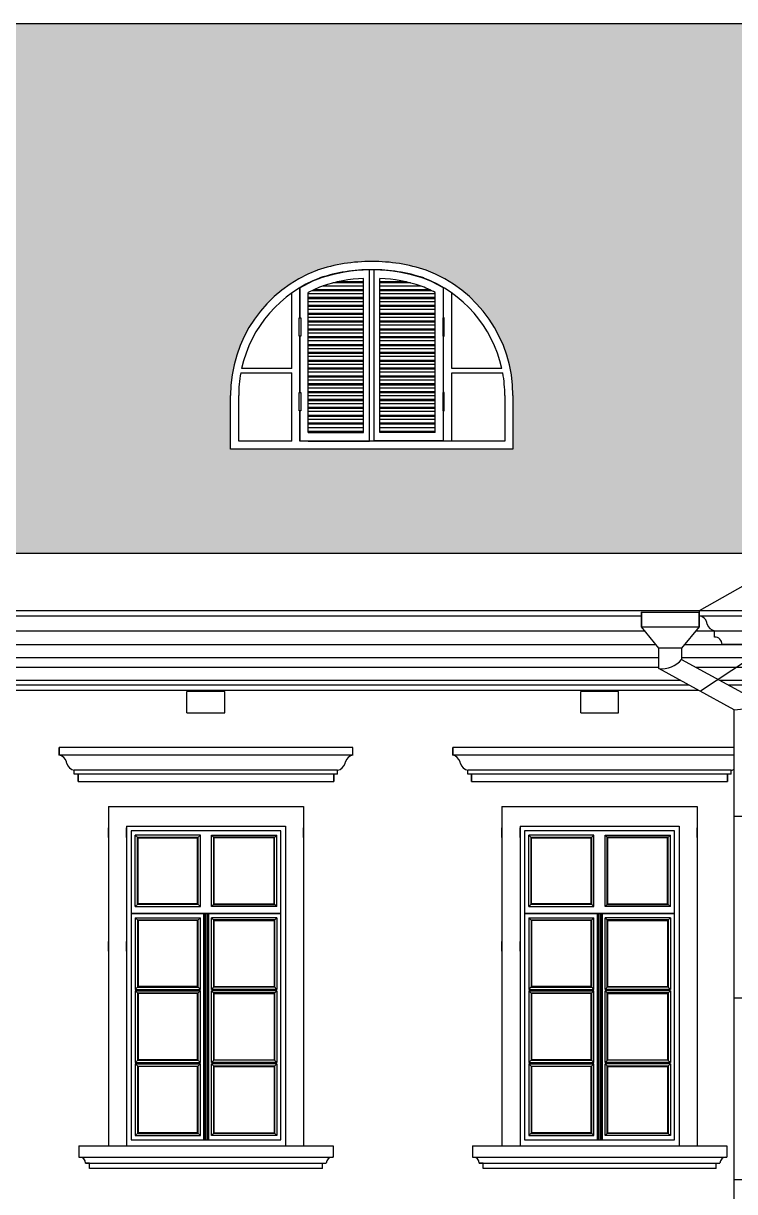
# Model space of a CAD drawing. Header units: millimetres. Extents: x 60 to 102290, y 34 to 65730.
# Drawn here: x 17298 to 21996, y 56469 to 64185 of the extents above; entities that cross this region are included whole.
import ezdxf

# ---------------------------------------------------------------- set-up
doc = ezdxf.new("R2010")
doc.units = ezdxf.units.MM
doc.layers.add('hatch', color=251, linetype='Continuous')

# ---------------------------------------------------------------- blocks, each defined once
blk = doc.blocks.new('129')
at = {"lineweight": 25, "ltscale": 100}
blk.add_line((210661.8, 160223.1), (210511.8, 160223.1), dxfattribs=at)
at = {"lineweight": 30, "ltscale": 100}
for p, q in [((211009.7, 159114), (211359.7, 159114)), ((211009.7, 157914), (211359.7, 157914)), ((211009.7, 156714), (211359.7, 156714)), ((211009.7, 155514), (211229.7, 155514)), ((211009.7, 154314), (211359.7, 154314)), ((211009.7, 153114), (211359.7, 153114))]:
    blk.add_line(p, q, dxfattribs=at)
at = {"lineweight": 25, "ltscale": 100}
for points in [[(210396.8, 160463.1), (210396.8, 160363.1), (210776.8, 160363.1), (210776.8, 160461.5)], [(210511.8, 160223.1), (210396.8, 160363.1), (210396.8, 160461.5), (210776.8, 160461.5), (210776.8, 160363.1), (210661.8, 160223.1), (210511.8, 160223.1)]]:
    blk.add_lwpolyline(points, dxfattribs=at)
at = {"lineweight": 30, "ltscale": 100}
for points in [[(210921.2, 152003.9), (211009.7, 152053.1), (211009.7, 152415), (211009.7, 155829.6), (211009.7, 155829.6), (211009.7, 155829.6), (211009.7, 155829.6), (211009.7, 159816.5), (210511.8, 160087.9), (210511.8, 160223.1), (210396.8, 160363.1), (210396.8, 160461.5), (210776.8, 160461.5), (210776.8, 160363.1), (210661.8, 160223.1), (210661.8, 160149.1), (211159.7, 159877.7), (211159.7, 155786.5), (211159.7, 155786.5), (211159.7, 155786.5), (211159.7, 155786.5), (211159.7, 152390.4), (211159.7, 151923.7), (210913.3, 151786.5)], [(211199.7, 160211.2), (210785.5, 159938.7)]]:
    blk.add_lwpolyline(points, dxfattribs=at)
at = {"lineweight": 25, "ltscale": 100}
for centre, radius, start, end in [((210528.9, 160260.5), 173.4, 264.337, 320.04633), ((211014.3, 160019.5), 203.1, 268.68608, 315.69726), ((211267.6, 152200.4), 297, 209.72721, 248.6919)]:
    blk.add_arc(centre, radius, start, end, dxfattribs=at)
at = {"lineweight": 30, "ltscale": 100}
for centre, radius, start, end in [((211516.3, 151881.8), 624.2, 173.81398, 185.26819), ((210574.2, 151905.8), 369.7, 346.33122, 9.56729)]:
    blk.add_arc(centre, radius, start, end, dxfattribs=at)
blk.add_ellipse((210917, 151929), major_axis=(4.3, 74.9), ratio=0.306968, start_param=-1.017227, end_param=1.316959, dxfattribs=at)
at = {"lineweight": 30, "ltscale": 100, "extrusion": (0, 0, -1)}
blk.add_ellipse((210916.8, 151861.4), major_axis=(4.3, 74.9), ratio=0.306968, start_param=2.163889, end_param=4.180241, dxfattribs=at)

msp = doc.modelspace()

# ---------------------------------------------------------------- hatches: boundary and pattern name
at = {"layer": 'hatch', "lineweight": 25, "ltscale": 100}
h = msp.add_hatch(dxfattribs=at)
h.set_pattern_fill('AR-RSHKE', color=256, scale=0.500004)
h.set_pattern_definition([(0, (27190.6, -79272.06), (323.8527, 152.40127), [76.20064, -63.50053, 88.90074, -38.10032, 114.30095, -50.80042]), (0, (27266.8, -79265.71), (323.8527, 152.40127), [63.50053, -241.302, 50.80042, -76.20064]), (0, (27419.2, -79281.58), (323.8527, 152.40127), [38.1003, -393.7033]), (90, (27190.6, -79272.06), (-107.9509, 152.40127), [146.0512, -463.55386]), (90, (27266.8, -79272.06), (-107.9509, 152.40127), [142.8762, -466.7289]), (90, (27330.3, -79272.06), (-107.9509, 152.40127), [133.3511, -476.25397]), (90, (27419.21, -79281.58), (-107.9509, 152.40127), [146.0512, -463.55386]), (90, (27457.31, -79281.58), (-107.9509, 152.40127), [146.0512, -463.55386]), (90, (27571.61, -79272.06), (-107.9509, 152.40127), [139.70116, -469.9039])])
h.paths.add_polyline_path([(39663.5, 64185.1), (15383.2, 64185.1), (15383.2, 63948.8), (15513.2, 63948.8), (15513.2, 63498.8), (15383.2, 63498.8), (15383.2, 63277.1), (14093.2, 63277.1), (14093.2, 63498.8), (13963.2, 63498.8), (13963.2, 63948.8), (14093.2, 63948.8), (14093.2, 64185.1), (12217.2, 64185.1), (6696.4, 60685.7), (22430.8, 60685.7), (26563.9, 63031.1), (30696.8, 60685.7), (45253.7, 60685.7)])
h.paths.add_polyline_path([(19239.6, 62554.8, -0.081706), (19599, 62612.3, -0.081706), (19958.5, 62554.8, -0.31261), (20532, 61727.1), (20532, 61372.1), (18666, 61372.1), (18666, 61727.1, -0.31261)], flags=16)
h.paths.add_polyline_path([(19257.6, 62503.9, -0.085065), (19614, 62558.1), (19614, 62558.2, -0.07799), (19940.4, 62503.9, -0.253564), (20458.5, 61906.1), (20128, 61906.1), (20128, 62404.3, 0.019424), (20074, 62439.5), (20074, 62239.5), (20078, 62239.5), (20078, 62119.5), (20074, 61746.1), (20078, 61746.1), (20078, 61626.1), (20074, 61426.1), (20128, 61426.1), (20128, 61876.1), (20464.5, 61876.1, -0.045164), (20478, 61727.1), (20478, 61426.1), (19584, 61426.1), (19584, 61426.1), (19180, 61426.1), (19124, 61426.1), (19124, 61626.1), (19120, 61626.1), (19120, 61746.1), (19124, 61746.1), (19124, 62119.5), (19120, 62119.5), (19120, 62239.5), (19124, 62239.5), (19124, 62439.5, 0.019424), (19070, 62404.3), (19070, 61906.1), (18739.6, 61906.1, -0.253564)], flags=0)
h.paths.add_polyline_path([(19180, 62407, -0.03362), (19274.5, 62450.4), (19274.2, 62450.4, -0.068434), (19545, 62501.1), (19545, 61482.1), (19180, 61482.1)], flags=0)
h.paths.add_polyline_path([(19342.1, 62470.4), (19545, 62470.4), (19370.3, 62477.3), (19545, 62477.3)], flags=0)
h.paths.add_polyline_path([(20072, 62119.5), (20072, 61746.1), (20068, 61746.1), (20068, 61626.1), (20072, 61428.1), (20072, 61626.1), (20068, 61626.1), (20068, 61746.1)], flags=0)
h.paths.add_polyline_path([(19126, 62119.5), (19126, 61746.1), (19124, 61746.1), (19124, 62119.5)], flags=0)
h.paths.add_polyline_path([(19653, 62501.1, -0.068434), (19923.8, 62450.4), (19923.6, 62450.4, -0.039168), (20033, 62398.6), (20018, 62398.6), (20018, 61482.1), (19653, 61482.1)], flags=0)
h.paths.add_polyline_path([(18733.5, 61876.1), (19070, 61876.1), (19070, 61426.1), (18720, 61426.1), (18720, 61727.1, -0.04517)], flags=0)
h.paths.add_polyline_path([(19653, 61959), (20018, 61959), (19653, 61952.1), (20018, 61952.1)], flags=0)
h.paths.add_polyline_path([(19545, 61641.2), (19180, 61648), (19545, 61648), (19180, 61641.2)], flags=0)
h.paths.add_polyline_path([(19180, 61544.3), (19545, 61544.3), (19180, 61537.5), (19545, 61537.5)], flags=0)
h.paths.add_polyline_path([(20018, 61641.2), (19653, 61648), (20018, 61648), (19653, 61641.2)], flags=0)
h.paths.add_polyline_path([(15732, 61727.1), (15732, 61372.1), (13866, 61372.1), (13866, 61727.1, -0.31261), (14439.5, 62554.8, -0.081706), (14799, 62612.3, -0.081706), (15158.4, 62554.8, -0.31261)], flags=16)
h.paths.add_polyline_path([(15658.5, 61906.1), (15328, 61906.1), (15328, 62404.3, 0.019424), (15274, 62439.5), (15274, 62239.5), (15278, 62239.5), (15278, 62119.5), (15274, 61746.1), (15278, 61746.1), (15278, 61626.1), (15274, 61426.1), (15328, 61426.1), (15328, 61876.1), (15664.5, 61876.1, -0.045164), (15678, 61727.1), (15678, 61426.1), (14784, 61426.1), (14784, 61426.1), (14380, 61426.1), (14324, 61426.1), (14324, 61626.1), (14320, 61626.1), (14320, 61746.1), (14324, 61746.1), (14324, 62119.5), (14320, 62119.5), (14320, 62239.5), (14324, 62239.5), (14324, 62439.5, 0.019424), (14270, 62404.3), (14270, 61906.1), (13939.5, 61906.1, -0.253564), (14457.6, 62503.9, -0.085065), (14814, 62558.1), (14814, 62558.2, -0.07799), (15140.4, 62503.9, -0.253564)], flags=0)
h.paths.add_polyline_path([(15272, 62119.5), (15272, 61746.1), (15268, 61746.1), (15268, 61626.1), (15272, 61428.1), (15272, 61626.1), (15268, 61626.1), (15268, 61746.1)], flags=0)
h.paths.add_polyline_path([(15218, 61482.1), (14853, 61482.1), (14853, 62501.1, -0.068434), (15123.8, 62450.4), (15123.5, 62450.4, -0.039168), (15233, 62398.6), (15218, 62398.6)], flags=0)
h.paths.add_polyline_path([(14745, 62501.1), (14745, 61482.1), (14380, 61482.1), (14380, 62407, -0.03362), (14474.4, 62450.4), (14474.2, 62450.4, -0.068434)], flags=0)
h.paths.add_polyline_path([(14542, 62470.4), (14745, 62470.4), (14570.3, 62477.3), (14745, 62477.3)], flags=0)
h.paths.add_polyline_path([(14402.2, 62418.6), (14745, 62418.6), (14416.1, 62425.4), (14745, 62425.4)], flags=0)
h.paths.add_polyline_path([(14745, 61641.2), (14380, 61648), (14745, 61648), (14380, 61641.2)], flags=0)
h.paths.add_polyline_path([(14270, 61876.1), (14270, 61426.1), (13920, 61426.1), (13920, 61727.1, -0.04517), (13933.5, 61876.1)], flags=0)
h.paths.add_polyline_path([(33519.7, 62554.8, -0.081706), (33879.1, 62612.3, -0.081706), (34238.6, 62554.8, -0.31261), (34812.2, 61727.1), (34812.2, 61372.1), (32946.1, 61372.1), (32946.1, 61727.1, -0.31261)], flags=16)
h.paths.add_polyline_path([(33013.6, 61876.1), (33350.1, 61876.1), (33350.1, 61426.1), (33000.1, 61426.1), (33000.1, 61727.1, -0.04517)], flags=0)
h.paths.add_polyline_path([(33019.7, 61906.1, -0.253564), (33537.7, 62503.9, -0.085065), (33894.1, 62558.1), (33894.1, 62558.2, -0.07799), (34220.6, 62503.9, -0.253564), (34738.6, 61906.1), (34408.2, 61906.1), (34408.2, 62404.3, 0.019424), (34354.1, 62439.5), (34354.1, 62239.5), (34358.1, 62239.5), (34358.1, 62119.5), (34354.1, 61746.1), (34358.1, 61746.1), (34358.1, 61626.1), (34354.1, 61426.1), (34408.2, 61426.1), (34408.2, 61876.1), (34744.7, 61876.1, -0.045164), (34758.2, 61727.1), (34758.2, 61426.1), (33864.1, 61426.1), (33864.1, 61426.1), (33460.1, 61426.1), (33404.1, 61426.1), (33404.1, 61626.1), (33400.1, 61626.1), (33400.1, 61746.1), (33404.1, 61746.1), (33404.1, 62119.5), (33400.1, 62119.5), (33400.1, 62239.5), (33404.1, 62239.5), (33404.1, 62439.5, 0.019424), (33350.1, 62404.3), (33350.1, 61906.1)], flags=0)
h.paths.add_polyline_path([(33406.1, 62119.5), (33406.1, 61746.1), (33404.1, 61746.1), (33404.1, 62119.5)], flags=0)
h.paths.add_polyline_path([(33460.1, 62407, -0.03362), (33554.6, 62450.4), (33554.3, 62450.4, -0.068434), (33825.1, 62501.1), (33825.1, 61482.1), (33460.1, 61482.1)], flags=0)
h.paths.add_polyline_path([(33622.2, 62470.4), (33825.1, 62470.4), (33650.4, 62477.3), (33825.1, 62477.3)], flags=0)
h.paths.add_polyline_path([(34348.1, 62239.5), (34348.1, 62119.5), (34352.1, 62119.5), (34352.1, 61746.1), (34348.1, 61626.1), (34348.1, 61746.1), (34352.1, 61746.1), (34352.1, 62119.5)], flags=0)
h.paths.add_polyline_path([(33933.1, 62501.1, -0.068434), (34204, 62450.4), (34203.7, 62450.4, -0.039168), (34313.1, 62398.6), (34298.1, 62398.6), (34298.1, 61482.1), (33933.1, 61482.1)], flags=0)
h.paths.add_polyline_path([(38319.7, 62554.8, -0.081706), (38679.2, 62612.3, -0.081706), (39038.6, 62554.8, -0.31261), (39612.2, 61727.1), (39612.2, 61372.1), (37746.2, 61372.1), (37746.2, 61727.1, -0.31261)], flags=16)
h.paths.add_polyline_path([(37813.7, 61876.1), (38150.2, 61876.1), (38150.2, 61426.1), (37800.2, 61426.1), (37800.2, 61727.1, -0.04517)], flags=0)
h.paths.add_polyline_path([(37819.7, 61906.1, -0.253564), (38337.8, 62503.9, -0.085065), (38694.2, 62558.1), (38694.2, 62558.2, -0.07799), (39020.6, 62503.9, -0.253564), (39538.7, 61906.1), (39208.2, 61906.1), (39208.2, 62404.3, 0.019424), (39154.2, 62439.5), (39154.2, 62239.5), (39158.2, 62239.5), (39158.2, 62119.5), (39154.2, 61746.1), (39158.2, 61746.1), (39158.2, 61626.1), (39154.2, 61426.1), (39208.2, 61426.1), (39208.2, 61876.1), (39544.7, 61876.1, -0.045164), (39558.2, 61727.1), (39558.2, 61426.1), (38664.2, 61426.1), (38664.2, 61426.1), (38260.2, 61426.1), (38204.2, 61426.1), (38204.2, 61626.1), (38200.2, 61626.1), (38200.2, 61746.1), (38204.2, 62119.5), (38200.2, 62119.5), (38200.2, 62239.5), (38204.2, 62439.5, 0.019424), (38150.2, 62404.3), (38150.2, 61906.1)], flags=0)
h.paths.add_polyline_path([(38210.2, 62239.5), (38210.2, 62119.5), (38206.2, 61746.1), (38210.2, 61746.1), (38210.2, 61626.1), (38206.2, 61428.1), (38206.2, 61626.1), (38210.2, 61746.1), (38204.2, 61746.1), (38204.2, 62119.5)], flags=0)
h.paths.add_polyline_path([(38260.2, 62407, -0.03362), (38354.6, 62450.4), (38354.4, 62450.4, -0.068434), (38625.2, 62501.1), (38625.2, 61482.1), (38260.2, 61482.1)], flags=0)
h.paths.add_polyline_path([(38260.2, 61544.3), (38625.2, 61544.3), (38260.2, 61537.5), (38625.2, 61537.5)], flags=0)
h.paths.add_polyline_path([(38422.2, 62470.4), (38625.2, 62470.4), (38450.5, 62477.3), (38625.2, 62477.3)], flags=0)
h.paths.add_polyline_path([(39152.2, 62438.3), (39152.2, 62239.5), (39148.2, 62239.5), (39148.2, 62119.5), (39152.2, 62119.5), (39152.2, 61746.1), (39148.2, 61746.1), (39148.2, 61626.1), (39152.2, 61428.1), (39152.2, 61626.1), (39148.2, 61626.1), (39148.2, 61746.1), (39152.2, 62119.5), (39148.2, 62119.5), (39148.2, 62239.5)], flags=0)
h.paths.add_polyline_path([(38733.2, 62501.1), (38733.2, 62477.3), (38907.9, 62477.3, 0.043677)], flags=0)

# ---------------------------------------------------------------- linework, layer by layer
at = {"ltscale": 100}
for p, q in [((15383.2, 64185.1), (39663.5, 64185.1)), ((21763.5, 60307.1), (26563.9, 63031.1)), ((18666, 61372.1), (18666, 61727.1)), ((20532, 61727.1), (20532, 61372.1)), ((20532, 61372.1), (18666, 61372.1)), ((6667.7, 60685.7), (45253.7, 60685.7)), ((6099, 60307.1), (45858.6, 60307.1)), ((16992.4, 60272.9), (21380.8, 60272.9)), ((21760.8, 60272.9), (21763.5, 60272.9)), ((21760.8, 60272.9), (31366.7, 60272.9)), ((21763.5, 60272.9), (21763.5, 60307.1)), ((21814.8, 60216.9), (21812.2, 60229)), ((16971.2, 60172.9), (21401.9, 60172.9)), ((21739.6, 60172.9), (21863.5, 60172.9)), ((21739.6, 60172.9), (31387.8, 60172.9)), ((21863.5, 60132.1), (21863.5, 60172.9)), ((16896.6, 60082.1), (21476.6, 60082.1)), ((21665, 60082.1), (21913.5, 60082.1)), ((21665, 60082.1), (31462.4, 60082.1)), ((22183.7, 60082.1), (21913.5, 60082.1)), ((16877.4, 59997.1), (21495.8, 59997.1)), ((21645.8, 59997.1), (22183.7, 59997.1)), ((21685, 59997.1), (31481.7, 59997.1)), ((16877.4, 59932.1), (21495.8, 59932.1)), ((21742.3, 59932.1), (22236.2, 59932.1)), ((21769.5, 59932.1), (31385.2, 59932.1)), ((16877.4, 59847.1), (21636, 59847.1)), ((16877.4, 59817.1), (21691, 59817.1)), ((21898.2, 59847.1), (22258.7, 59847.1)), ((21898.2, 59847.1), (31229.3, 59847.1)), ((21953.2, 59817.1), (22283.7, 59817.1)), ((21953.2, 59817.1), (31174.2, 59817.1)), ((16877.4, 59782.1), (21755.2, 59782.1)), ((18628.2, 59772.1), (18378.2, 59772.1)), ((18378.2, 59632.1), (18378.2, 59772.1)), ((18628.2, 59772.1), (18444.9, 59772.1)), ((18628.2, 59632.1), (18628.2, 59772.1)), ((21229.1, 59772.1), (20979.1, 59772.1)), ((20979.1, 59632.1), (20979.1, 59772.1)), ((21164.9, 59772.1), (21044.9, 59772.1)), ((21229.1, 59632.1), (21229.1, 59772.1)), ((18378.2, 59632.1), (18628.2, 59632.1)), ((20979.1, 59632.1), (21229.1, 59632.1)), ((17533.8, 59402.1), (17533.8, 59352.1)), ((19473.9, 59402.1), (17533.8, 59402.1)), ((17533.8, 59352.1), (17533.8, 59402.1)), ((19473.9, 59352.1), (17533.8, 59352.1)), ((19473.9, 59352.1), (19473.9, 59402.1)), ((20133.9, 59402.1), (20133.9, 59352.1)), ((21993.7, 59402.1), (20133.9, 59402.1)), ((20133.9, 59352.1), (20133.9, 59402.1)), ((21993.7, 59352.1), (20133.9, 59352.1)), ((17585.1, 59296), (17582.5, 59308.2)), ((19422.5, 59296), (19425.2, 59308.2)), ((20185.2, 59296), (20182.5, 59308.2)), ((17633.8, 59227.1), (17633.8, 59252.1)), ((17658.8, 59227.1), (17658.8, 59177.1)), ((17658.8, 59177.1), (17658.8, 59227.1)), ((17658.8, 59227.1), (17658.8, 59177.1)), ((19348.8, 59177.1), (19348.8, 59227.1)), ((19348.8, 59227.1), (19348.8, 59177.1)), ((19373.8, 59227.1), (19373.8, 59252.1)), ((20233.9, 59227.1), (20233.9, 59252.1)), ((20258.9, 59227.1), (20258.9, 59177.1)), ((20258.9, 59177.1), (20258.9, 59227.1)), ((20258.9, 59227.1), (20258.9, 59177.1)), ((21948.9, 59177.1), (21948.9, 59227.1)), ((21948.9, 59227.1), (21948.9, 59177.1)), ((21973.9, 59227.1), (21973.9, 59252.1)), ((17658.8, 59177.1), (19348.8, 59177.1)), ((20258.9, 59177.1), (21948.9, 59177.1)), ((17859, 59012.1), (17859, 56772.1)), ((17859, 59012.1), (19148.7, 59012.1)), ((19148.7, 59012.1), (19148.7, 56772.1)), ((20459, 59012.1), (20459, 56772.1)), ((20459, 59012.1), (21748.7, 59012.1)), ((21748.7, 59012.1), (21748.7, 56772.1)), ((17979, 58882.1), (17979, 56772.1)), ((17979, 58882.1), (19028.7, 58882.1)), ((19028.7, 58882.1), (19028.7, 56772.1)), ((20579, 58882.1), (20579, 56772.1)), ((20579, 58882.1), (21628.7, 58882.1)), ((21628.7, 58882.1), (21628.7, 56772.1)), ((17859, 58807.1), (17859, 58872.1)), ((17979, 58807.1), (17979, 58872.1)), ((20459, 58807.1), (20459, 58872.1)), ((20579, 58807.1), (20579, 58872.1)), ((17859, 58057.1), (17859, 58122.1)), ((17979, 58057.1), (17979, 58122.1)), ((20459, 58057.1), (20459, 58122.1)), ((20579, 58057.1), (20579, 58122.1)), ((17663.8, 56772.1), (19343.8, 56772.1)), ((17663.8, 56772.1), (17663.8, 56697.1)), ((17979, 56772.1), (19028.7, 56772.1)), ((19343.8, 56772.1), (19343.8, 56697.1)), ((20263.9, 56772.1), (21943.9, 56772.1)), ((20263.9, 56772.1), (20263.9, 56697.1)), ((20579, 56772.1), (21628.7, 56772.1)), ((21943.9, 56772.1), (21943.9, 56697.1)), ((17663.8, 56697.1), (19343.8, 56697.1)), ((17733.8, 56657.1), (17708.8, 56657.1)), ((17733.8, 56622.1), (17733.8, 56657.1)), ((19273.8, 56657.1), (19298.8, 56657.1)), ((19273.8, 56622.1), (19273.8, 56657.1)), ((20263.9, 56697.1), (21943.9, 56697.1)), ((20333.9, 56657.1), (20308.9, 56657.1)), ((20333.9, 56622.1), (20333.9, 56657.1)), ((21873.9, 56657.1), (21898.9, 56657.1)), ((21873.9, 56622.1), (21873.9, 56657.1)), ((19273.8, 56622.1), (17733.8, 56622.1)), ((21873.9, 56622.1), (20333.9, 56622.1))]:
    msp.add_line(p, q, dxfattribs=at)
at = {"ltscale": 4}
for p, q in [((19545, 61482.1), (19545, 62501.1)), ((19584, 61426.1), (19584, 62558.2)), ((19614, 61426.1), (19614, 62558.2)), ((19653, 61482.1), (19653, 62501.1)), ((19124, 62239.5), (19124, 62439.5)), ((19126, 62239.5), (19126, 62438.3)), ((19545, 62425.4), (19216.2, 62425.4)), ((19545, 62450.4), (19274.2, 62450.4)), ((19545, 62470.4), (19342.1, 62470.4)), ((19545, 62477.3), (19370.3, 62477.3)), ((19827.7, 62477.3), (19653, 62477.3)), ((19856, 62470.4), (19653, 62470.4)), ((19923.8, 62450.4), (19653, 62450.4)), ((19981.9, 62425.4), (19653, 62425.4)), ((20072, 62239.5), (20072, 62438.3)), ((20074, 62239.5), (20074, 62439.5)), ((19070, 61906.1), (19070, 62404.3)), ((19180, 61482.1), (19180, 62407)), ((19545, 62398.6), (19180, 62398.6)), ((19545, 62373.6), (19180, 62373.6)), ((19545, 62366.8), (19180, 62366.8)), ((19545, 62346.8), (19180, 62346.8)), ((19545, 62418.6), (19202.2, 62418.6)), ((19995.8, 62418.6), (19653, 62418.6)), ((20018, 62398.6), (19653, 62398.6)), ((20018, 62373.6), (19653, 62373.6)), ((20018, 62366.8), (19653, 62366.8)), ((20018, 62346.8), (19653, 62346.8)), ((20018, 61482.1), (20018, 62407)), ((20128, 61906.1), (20128, 62404.3)), ((19545, 62321.8), (19180, 62321.8)), ((19545, 62314.9), (19180, 62314.9)), ((19545, 62294.9), (19180, 62294.9)), ((19545, 62269.9), (19180, 62269.9)), ((20018, 62321.8), (19653, 62321.8)), ((20018, 62314.9), (19653, 62314.9)), ((20018, 62294.9), (19653, 62294.9)), ((20018, 62269.9), (19653, 62269.9)), ((19120, 62239.5), (19130, 62239.5)), ((19120, 62119.5), (19120, 62239.5)), ((19130, 62239.5), (19130, 62119.5)), ((19545, 62263.1), (19180, 62263.1)), ((19545, 62243.1), (19180, 62243.1)), ((19545, 62218.1), (19180, 62218.1)), ((19545, 62211.3), (19180, 62211.3)), ((20018, 62263.1), (19653, 62263.1)), ((20018, 62243.1), (19653, 62243.1)), ((20018, 62218.1), (19653, 62218.1)), ((20018, 62211.3), (19653, 62211.3)), ((20078, 62239.5), (20068, 62239.5)), ((20068, 62239.5), (20068, 62119.5)), ((20078, 62119.5), (20078, 62239.5)), ((19130, 62119.5), (19120, 62119.5)), ((19124, 61746.1), (19124, 62119.5)), ((19124, 61746.1), (19124, 62119.5)), ((19126, 61746.1), (19126, 62119.5)), ((19126, 61746.1), (19126, 62119.5)), ((19545, 62191.3), (19180, 62191.3)), ((19545, 62166.3), (19180, 62166.3)), ((19545, 62159.5), (19180, 62159.5)), ((19545, 62139.5), (19180, 62139.5)), ((19545, 62114.5), (19180, 62114.5)), ((20018, 62191.3), (19653, 62191.3)), ((20018, 62166.3), (19653, 62166.3)), ((20018, 62159.5), (19653, 62159.5)), ((20018, 62139.5), (19653, 62139.5)), ((20018, 62114.5), (19653, 62114.5)), ((20068, 62119.5), (20078, 62119.5)), ((20072, 61746.1), (20072, 62119.5)), ((20074, 61746.1), (20074, 62119.5)), ((19545, 62107.6), (19180, 62107.6)), ((19545, 62087.6), (19180, 62087.6)), ((19545, 62062.6), (19180, 62062.6)), ((19545, 62055.8), (19180, 62055.8)), ((20018, 62107.6), (19653, 62107.6)), ((20018, 62087.6), (19653, 62087.6)), ((20018, 62062.6), (19653, 62062.6)), ((20018, 62055.8), (19653, 62055.8)), ((19545, 62035.8), (19180, 62035.8)), ((19545, 62010.8), (19180, 62010.8)), ((19545, 62004), (19180, 62004)), ((19545, 61984), (19180, 61984)), ((20018, 62035.8), (19653, 62035.8)), ((20018, 62010.8), (19653, 62010.8)), ((20018, 62004), (19653, 62004)), ((20018, 61984), (19653, 61984)), ((19070, 61906.1), (18739.6, 61906.1)), ((19545, 61959), (19180, 61959)), ((19545, 61952.1), (19180, 61952.1)), ((19545, 61932.1), (19180, 61932.1)), ((19545, 61907.1), (19180, 61907.1)), ((19545, 61900.3), (19180, 61900.3)), ((20018, 61959), (19653, 61959)), ((20018, 61952.1), (19653, 61952.1)), ((20018, 61932.1), (19653, 61932.1)), ((20018, 61907.1), (19653, 61907.1)), ((20018, 61900.3), (19653, 61900.3)), ((20458.5, 61906.1), (20128, 61906.1)), ((18733.5, 61876.1), (19070, 61876.1)), ((19070, 61426.1), (19070, 61876.1)), ((19545, 61880.3), (19180, 61880.3)), ((19545, 61855.3), (19180, 61855.3)), ((19545, 61848.5), (19180, 61848.5)), ((19545, 61828.5), (19180, 61828.5)), ((20018, 61880.3), (19653, 61880.3)), ((20018, 61855.3), (19653, 61855.3)), ((20018, 61848.5), (19653, 61848.5)), ((20018, 61828.5), (19653, 61828.5)), ((20128, 61426.1), (20128, 61876.1)), ((20128, 61876.1), (20464.5, 61876.1)), ((19120, 61746.1), (19130, 61746.1)), ((19120, 61626.1), (19120, 61746.1)), ((19130, 61746.1), (19130, 61626.1)), ((19545, 61803.5), (19180, 61803.5)), ((19545, 61796.6), (19180, 61796.6)), ((19545, 61776.6), (19180, 61776.6)), ((19545, 61751.6), (19180, 61751.6)), ((19545, 61744.8), (19180, 61744.8)), ((20018, 61803.5), (19653, 61803.5)), ((20018, 61796.6), (19653, 61796.6)), ((20018, 61776.6), (19653, 61776.6)), ((20018, 61751.6), (19653, 61751.6)), ((20018, 61744.8), (19653, 61744.8)), ((20078, 61746.1), (20068, 61746.1)), ((20068, 61746.1), (20068, 61626.1)), ((20078, 61626.1), (20078, 61746.1)), ((18720, 61426.1), (18720, 61727.1)), ((19545, 61724.8), (19180, 61724.8)), ((19545, 61699.8), (19180, 61699.8)), ((19545, 61693), (19180, 61693)), ((19545, 61673), (19180, 61673)), ((20018, 61724.8), (19653, 61724.8)), ((20018, 61699.8), (19653, 61699.8)), ((20018, 61693), (19653, 61693)), ((20018, 61673), (19653, 61673)), ((20478, 61727.1), (20478, 61426.1)), ((19130, 61626.1), (19120, 61626.1)), ((19124, 61426.1), (19124, 61626.1)), ((19126, 61428.1), (19126, 61626.1)), ((19545, 61648), (19180, 61648)), ((19545, 61641.2), (19180, 61641.2)), ((19545, 61621.2), (19180, 61621.2)), ((19545, 61596.2), (19180, 61596.2)), ((19545, 61589.3), (19180, 61589.3)), ((20018, 61648), (19653, 61648)), ((20018, 61641.2), (19653, 61641.2)), ((20018, 61621.2), (19653, 61621.2)), ((20018, 61596.2), (19653, 61596.2)), ((20018, 61589.3), (19653, 61589.3)), ((20068, 61626.1), (20078, 61626.1)), ((20072, 61428.1), (20072, 61626.1)), ((20074, 61426.1), (20074, 61626.1)), ((19545, 61569.3), (19180, 61569.3)), ((19545, 61544.3), (19180, 61544.3)), ((19545, 61537.5), (19180, 61537.5)), ((19545, 61514), (19180, 61514)), ((20018, 61569.3), (19653, 61569.3)), ((20018, 61544.3), (19653, 61544.3)), ((20018, 61537.5), (19653, 61537.5)), ((20018, 61514), (19653, 61514)), ((19070, 61426.1), (18720, 61426.1)), ((20478, 61426.1), (19124, 61426.1)), ((19126, 61428.1), (19584, 61428.1)), ((19545, 61489), (19180, 61489)), ((19180, 61482.1), (19545, 61482.1)), ((19180, 61426.1), (19584, 61426.1)), ((20072, 61428.1), (19614, 61428.1)), ((20018, 61489), (19653, 61489)), ((20018, 61482.1), (19653, 61482.1)), ((19373.8, 59252.1), (17633.8, 59252.1)), ((19373.8, 59227.1), (17633.8, 59227.1)), ((21973.9, 59252.1), (20233.9, 59252.1)), ((21973.9, 59227.1), (20233.9, 59227.1)), ((18999.4, 58852), (18009, 58852)), ((18009, 58852), (18009, 56812.1)), ((18037, 58351.7), (18037, 58824.1)), ((18467, 58824.1), (18037, 58824.1)), ((18055, 58806), (18037, 58823.9)), ((18051, 58810.1), (18453, 58810.1)), ((18051, 58365.7), (18051, 58810.1)), ((18055, 58806.1), (18449, 58806.1)), ((18055, 58369.7), (18055, 58806.1)), ((18449, 58806), (18467, 58823.9)), ((18449, 58369.7), (18449, 58806.1)), ((18453, 58365.7), (18453, 58810.1)), ((18467, 58351.7), (18467, 58824.1)), ((18541, 58351.7), (18541, 58824.1)), ((18541, 58824.1), (18971.4, 58824.1)), ((18559, 58806), (18541, 58823.9)), ((18957.4, 58810.1), (18555, 58810.1)), ((18555, 58365.7), (18555, 58810.1)), ((18953.4, 58806.1), (18559, 58806.1)), ((18559, 58369.7), (18559, 58806.1)), ((18953.4, 58806), (18971.4, 58823.9)), ((18953.4, 58369.7), (18953.4, 58806.1)), ((18957.4, 58365.7), (18957.4, 58810.1)), ((18971.4, 58351.7), (18971.4, 58824.1)), ((18999.4, 56812.1), (18999.4, 58852)), ((19029, 58872.1), (19029, 58807.1)), ((19149, 58807.1), (19149, 58872.1)), ((21599.4, 58852), (20609, 58852)), ((20609, 58852), (20609, 56812.1)), ((20637, 58351.7), (20637, 58824.1)), ((21067, 58824.1), (20637, 58824.1)), ((20655, 58806), (20637, 58823.9)), ((20651, 58810.1), (21053, 58810.1)), ((20651, 58365.7), (20651, 58810.1)), ((20655, 58806.1), (21049, 58806.1)), ((20655, 58369.7), (20655, 58806.1)), ((21049, 58806), (21067, 58823.9)), ((21049, 58369.7), (21049, 58806.1)), ((21053, 58365.7), (21053, 58810.1)), ((21067, 58351.7), (21067, 58824.1)), ((21141, 58351.7), (21141, 58824.1)), ((21141, 58824.1), (21571.4, 58824.1)), ((21159, 58806), (21141, 58823.9)), ((21557.4, 58810.1), (21155, 58810.1)), ((21155, 58365.7), (21155, 58810.1)), ((21553.4, 58806.1), (21159, 58806.1)), ((21159, 58369.7), (21159, 58806.1)), ((21553.4, 58806), (21571.4, 58823.9)), ((21553.4, 58369.7), (21553.4, 58806.1)), ((21557.4, 58365.7), (21557.4, 58810.1)), ((21571.4, 58351.7), (21571.4, 58824.1)), ((21599.4, 56812.1), (21599.4, 58852)), ((21629, 58872.1), (21629, 58807.1)), ((21749, 58807.1), (21749, 58872.1)), ((18055, 58369.6), (18037, 58351.7)), ((18037, 58351.7), (18467, 58351.7)), ((18453, 58365.7), (18051, 58365.7)), ((18449, 58369.7), (18055, 58369.7)), ((18449, 58369.6), (18467, 58351.7)), ((18559, 58369.6), (18541, 58351.7)), ((18971.4, 58351.7), (18541, 58351.7)), ((18555, 58365.7), (18957.4, 58365.7)), ((18559, 58369.7), (18953.4, 58369.7)), ((18953.4, 58369.7), (18971.4, 58351.7)), ((20655, 58369.6), (20637, 58351.7)), ((20637, 58351.7), (21067, 58351.7)), ((21053, 58365.7), (20651, 58365.7)), ((21049, 58369.7), (20655, 58369.7)), ((21049, 58369.6), (21067, 58351.7)), ((21159, 58369.6), (21141, 58351.7)), ((21571.4, 58351.7), (21141, 58351.7)), ((21155, 58365.7), (21557.4, 58365.7)), ((21159, 58369.7), (21553.4, 58369.7)), ((21553.4, 58369.7), (21571.4, 58351.7)), ((18009, 58308.7), (18999.4, 58308.7)), ((18009, 58306.7), (18999.4, 58306.7)), ((18037, 58277.7), (18037, 57805.1)), ((18037, 58277.7), (18467, 58277.7)), ((18055, 58259.6), (18037, 58277.5)), ((18051, 58263.7), (18051, 57819.1)), ((18051, 58263.7), (18453, 58263.7)), ((18055, 58259.7), (18055, 57823.1)), ((18449, 58259.7), (18055, 58259.7)), ((18449, 58259.6), (18467, 58277.5)), ((18449, 57823.1), (18449, 58259.7)), ((18453, 57819.1), (18453, 58263.7)), ((18467, 57805.1), (18467, 58277.7)), ((18487, 58306.7), (18487, 56812.1)), ((18492, 58306.7), (18492, 56812.1)), ((18498, 58306.7), (18498, 56812.1)), ((18510, 58306.7), (18510, 56812.1)), ((18516, 58306.7), (18516, 56812.1)), ((18521, 58306.7), (18521, 56812.1)), ((18541, 57805.1), (18541, 58277.7)), ((18971.4, 58277.7), (18541, 58277.7)), ((18559, 58259.6), (18541, 58277.5)), ((18555, 57819.1), (18555, 58263.7)), ((18957.4, 58263.7), (18555, 58263.7)), ((18559, 57823.1), (18559, 58259.7)), ((18559, 58259.7), (18953.4, 58259.7)), ((18953.4, 58259.6), (18971.4, 58277.5)), ((18953.4, 58259.7), (18953.4, 57823.1)), ((18957.4, 58263.7), (18957.4, 57819.1)), ((18971.4, 58277.7), (18971.4, 57805.1)), ((20609, 58308.7), (21599.4, 58308.7)), ((20609, 58306.7), (21599.4, 58306.7)), ((20637, 58277.7), (20637, 57805.1)), ((20637, 58277.7), (21067, 58277.7)), ((20655, 58259.6), (20637, 58277.5)), ((20651, 58263.7), (20651, 57819.1)), ((20651, 58263.7), (21053, 58263.7)), ((20655, 58259.7), (20655, 57823.1)), ((21049, 58259.7), (20655, 58259.7)), ((21049, 58259.6), (21067, 58277.5)), ((21049, 57823.1), (21049, 58259.7)), ((21053, 57819.1), (21053, 58263.7)), ((21067, 57805.1), (21067, 58277.7)), ((21087, 58306.7), (21087, 56812.1)), ((21092, 58306.7), (21092, 56812.1)), ((21098, 58306.7), (21098, 56812.1)), ((21110, 58306.7), (21110, 56812.1)), ((21116, 58306.7), (21116, 56812.1)), ((21121, 58306.7), (21121, 56812.1)), ((21141, 57805.1), (21141, 58277.7)), ((21571.4, 58277.7), (21141, 58277.7)), ((21159, 58259.6), (21141, 58277.5)), ((21155, 57819.1), (21155, 58263.7)), ((21557.4, 58263.7), (21155, 58263.7)), ((21159, 57823.1), (21159, 58259.7)), ((21159, 58259.7), (21553.4, 58259.7)), ((21553.4, 58259.6), (21571.4, 58277.5)), ((21553.4, 58259.7), (21553.4, 57823.1)), ((21557.4, 58263.7), (21557.4, 57819.1)), ((21571.4, 58277.7), (21571.4, 57805.1)), ((18055, 57823.1), (18037, 57805.1)), ((18037, 57805.1), (18467, 57805.1)), ((18037, 57795.1), (18467, 57795.1)), ((18037, 57795.1), (18037, 57322.6)), ((18037, 57795.1), (18467, 57795.1)), ((18055, 57777.1), (18037, 57794.9)), ((18051, 57819.1), (18453, 57819.1)), ((18449, 57823.1), (18055, 57823.1)), ((18449, 57823.1), (18467, 57805.1)), ((18449, 57777), (18467, 57794.9)), ((18467, 57322.6), (18467, 57795.1)), ((18559, 57823.1), (18541, 57805.1)), ((18971.4, 57805.1), (18541, 57805.1)), ((18971.4, 57795.1), (18541, 57795.1)), ((18541, 57322.6), (18541, 57795.1)), ((18971.4, 57795.1), (18541, 57795.1)), ((18559, 57777), (18541, 57794.9)), ((18957.4, 57819.1), (18555, 57819.1)), ((18559, 57823.1), (18953.4, 57823.1)), ((18953.4, 57823), (18971.4, 57805.1)), ((18953.4, 57777), (18971.4, 57794.9)), ((18971.4, 57795.1), (18971.4, 57322.6)), ((20655, 57823.1), (20637, 57805.1)), ((20637, 57805.1), (21067, 57805.1)), ((20637, 57795.1), (21067, 57795.1)), ((20637, 57795.1), (20637, 57322.6)), ((20637, 57795.1), (21067, 57795.1)), ((20655, 57777.1), (20637, 57794.9)), ((20651, 57819.1), (21053, 57819.1)), ((21049, 57823.1), (20655, 57823.1)), ((21049, 57823.1), (21067, 57805.1)), ((21049, 57777), (21067, 57794.9)), ((21067, 57322.6), (21067, 57795.1)), ((21159, 57823.1), (21141, 57805.1)), ((21571.4, 57805.1), (21141, 57805.1)), ((21571.4, 57795.1), (21141, 57795.1)), ((21141, 57322.6), (21141, 57795.1)), ((21571.4, 57795.1), (21141, 57795.1)), ((21159, 57777), (21141, 57794.9)), ((21557.4, 57819.1), (21155, 57819.1)), ((21159, 57823.1), (21553.4, 57823.1)), ((21553.4, 57823), (21571.4, 57805.1)), ((21553.4, 57777), (21571.4, 57794.9)), ((21571.4, 57795.1), (21571.4, 57322.6)), ((18051, 57781.1), (18051, 57336.6)), ((18051, 57781.1), (18453, 57781.1)), ((18055, 57777.1), (18055, 57340.6)), ((18449, 57777.1), (18055, 57777.1)), ((18449, 57340.6), (18449, 57777.1)), ((18453, 57336.6), (18453, 57781.1)), ((18555, 57336.6), (18555, 57781.1)), ((18957.4, 57781.1), (18555, 57781.1)), ((18559, 57340.6), (18559, 57777.1)), ((18559, 57777.1), (18953.4, 57777.1)), ((18953.4, 57777.1), (18953.4, 57340.6)), ((18957.4, 57781.1), (18957.4, 57336.6)), ((20651, 57781.1), (20651, 57336.6)), ((20651, 57781.1), (21053, 57781.1)), ((20655, 57777.1), (20655, 57340.6)), ((21049, 57777.1), (20655, 57777.1)), ((21049, 57340.6), (21049, 57777.1)), ((21053, 57336.6), (21053, 57781.1)), ((21155, 57336.6), (21155, 57781.1)), ((21557.4, 57781.1), (21155, 57781.1)), ((21159, 57340.6), (21159, 57777.1)), ((21159, 57777.1), (21553.4, 57777.1)), ((21553.4, 57777.1), (21553.4, 57340.6)), ((21557.4, 57781.1), (21557.4, 57336.6)), ((18055, 57340.5), (18037, 57322.6)), ((18051, 57336.6), (18453, 57336.6)), ((18449, 57340.6), (18055, 57340.6)), ((18449, 57340.5), (18467, 57322.6)), ((18559, 57340.5), (18541, 57322.6)), ((18957.4, 57336.6), (18555, 57336.6)), ((18559, 57340.6), (18953.4, 57340.6)), ((18953.4, 57340.5), (18971.4, 57322.6)), ((20655, 57340.5), (20637, 57322.6)), ((20651, 57336.6), (21053, 57336.6)), ((21049, 57340.6), (20655, 57340.6)), ((21049, 57340.5), (21067, 57322.6)), ((21159, 57340.5), (21141, 57322.6)), ((21557.4, 57336.6), (21155, 57336.6)), ((21159, 57340.6), (21553.4, 57340.6)), ((21553.4, 57340.5), (21571.4, 57322.6)), ((18037, 57322.6), (18467, 57322.6)), ((18037, 57312.6), (18467, 57312.6)), ((18037, 57312.6), (18037, 56840)), ((18037, 57312.6), (18467, 57312.6)), ((18055, 57294.6), (18037, 57312.5)), ((18051, 57298.6), (18051, 56854)), ((18051, 57298.6), (18453, 57298.6)), ((18055, 57294.6), (18055, 56858)), ((18449, 57294.6), (18055, 57294.6)), ((18449, 57294.6), (18467, 57312.5)), ((18449, 56858), (18449, 57294.6)), ((18453, 56854), (18453, 57298.6)), ((18467, 56840), (18467, 57312.6)), ((18971.4, 57322.6), (18541, 57322.6)), ((18971.4, 57312.6), (18541, 57312.6)), ((18541, 56840), (18541, 57312.6)), ((18971.4, 57312.6), (18541, 57312.6)), ((18559, 57294.6), (18541, 57312.5)), ((18555, 56854), (18555, 57298.6)), ((18957.4, 57298.6), (18555, 57298.6)), ((18559, 56858), (18559, 57294.6)), ((18559, 57294.6), (18953.4, 57294.6)), ((18953.4, 57294.6), (18971.4, 57312.5)), ((18953.4, 57294.6), (18953.4, 56858)), ((18957.4, 57298.6), (18957.4, 56854)), ((18971.4, 57312.6), (18971.4, 56840)), ((20637, 57322.6), (21067, 57322.6)), ((20637, 57312.6), (21067, 57312.6)), ((20637, 57312.6), (20637, 56840)), ((20637, 57312.6), (21067, 57312.6)), ((20655, 57294.6), (20637, 57312.5)), ((20651, 57298.6), (20651, 56854)), ((20651, 57298.6), (21053, 57298.6)), ((20655, 57294.6), (20655, 56858)), ((21049, 57294.6), (20655, 57294.6)), ((21049, 57294.6), (21067, 57312.5)), ((21049, 56858), (21049, 57294.6)), ((21053, 56854), (21053, 57298.6)), ((21067, 56840), (21067, 57312.6)), ((21571.4, 57322.6), (21141, 57322.6)), ((21571.4, 57312.6), (21141, 57312.6)), ((21141, 56840), (21141, 57312.6)), ((21571.4, 57312.6), (21141, 57312.6)), ((21159, 57294.6), (21141, 57312.5)), ((21155, 56854), (21155, 57298.6)), ((21557.4, 57298.6), (21155, 57298.6)), ((21159, 56858), (21159, 57294.6)), ((21159, 57294.6), (21553.4, 57294.6)), ((21553.4, 57294.6), (21571.4, 57312.5)), ((21553.4, 57294.6), (21553.4, 56858)), ((21557.4, 57298.6), (21557.4, 56854)), ((21571.4, 57312.6), (21571.4, 56840)), ((18009, 56812.1), (18999.4, 56812.1)), ((18055, 56858), (18037, 56840.1)), ((18037, 56840.1), (18467, 56840.1)), ((18037, 56840), (18467, 56840)), ((18051, 56854.1), (18453, 56854.1)), ((18051, 56854), (18453, 56854)), ((18055, 56858.1), (18449, 56858.1)), ((18449, 56858), (18055, 56858)), ((18449, 56858), (18467, 56840.1)), ((18559, 56858), (18541, 56840.1)), ((18971.4, 56840.1), (18541, 56840.1)), ((18971.4, 56840), (18541, 56840)), ((18957.4, 56854.1), (18555, 56854.1)), ((18957.4, 56854), (18555, 56854)), ((18559, 56858), (18953.4, 56858)), ((18953.4, 56858), (18971.4, 56840.1)), ((20609, 56812.1), (21599.4, 56812.1)), ((20655, 56858), (20637, 56840.1)), ((20637, 56840.1), (21067, 56840.1)), ((20637, 56840), (21067, 56840)), ((20651, 56854.1), (21053, 56854.1)), ((20651, 56854), (21053, 56854)), ((20655, 56858.1), (21049, 56858.1)), ((21049, 56858), (20655, 56858)), ((21049, 56858), (21067, 56840.1)), ((21159, 56858), (21141, 56840.1)), ((21571.4, 56840.1), (21141, 56840.1)), ((21571.4, 56840), (21141, 56840)), ((21557.4, 56854.1), (21155, 56854.1)), ((21557.4, 56854), (21155, 56854)), ((21159, 56858), (21553.4, 56858)), ((21553.4, 56858), (21571.4, 56840.1)), ((17708.8, 56657.1), (19273.8, 56657.1)), ((20308.9, 56657.1), (21873.9, 56657.1))]:
    msp.add_line(p, q, dxfattribs=at)
at = {"ltscale": 100}
for centre, radius, start, end in [((19593.8, 61491.1), 1121.2, 89.73446, 108.46418), ((19604.2, 61491.1), 1121.2, 71.53582, 90.26554), ((19550.1, 61727.1), 884, 110.50337, 180.00034), ((19648, 61727.1), 884, 359.99966, 69.49663), ((21750.2, 60209.3), 65, 17.64453, 78.23804), ((21876.7, 60236.6), 65, 197.64453, 258.23804), ((21863.5, 60082.1), 50, 0, 90), ((17520.6, 59288.4), 65, 17.64453, 78.23804), ((19487.1, 59288.4), 65, 101.76196, 162.35547), ((20120.6, 59288.4), 65, 17.64453, 78.23804), ((17647.1, 59315.7), 65, 197.64453, 258.23804), ((19360.6, 59315.7), 65, 281.76196, 342.35547), ((20247.1, 59315.7), 65, 197.64453, 258.23804), ((21960.6, 59315.7), 65, 281.76196, 300.58713), ((17668.8, 56657.1), 40, 0, 90), ((19338.8, 56657.1), 40, 90, 180), ((20268.9, 56657.1), 40, 0, 90), ((21938.9, 56657.1), 40, 90, 180)]:
    msp.add_arc(centre, radius, start, end, dxfattribs=at)
at = {"ltscale": 4}
for centre, radius, start, end in [((19550.1, 61727.1), 830, 110.50337, 167.54351), ((19550.1, 61727.1), 828, 110.50337, 120.80389), ((19593.8, 61491.1), 1067.2, 89.72102, 108.46418), ((19593.8, 61491.1), 1065.2, 90.52736, 108.46418), ((19593.8, 61491.1), 1011.2, 92.76644, 108.46418), ((19604.2, 61491.1), 1067.2, 71.53582, 90.27898), ((19604.2, 61491.1), 1065.2, 71.53582, 89.47264), ((19604.2, 61491.1), 1011.2, 71.53582, 87.23356), ((19648, 61727.1), 828, 59.19611, 69.49663), ((19648, 61727.1), 830, 12.45649, 69.49663), ((19550.1, 61727.1), 774, 110.50337, 118.559), ((19648, 61727.1), 774, 61.441, 69.49663), ((19550.1, 61727.1), 830, 169.65614, 180.00034), ((19648, 61727.1), 830, 359.99966, 10.34386)]:
    msp.add_arc(centre, radius, start, end, dxfattribs=at)

# ---------------------------------------------------------------- block references
at = {"xscale": 1.000008334555589, "yscale": 1.000008334555589, "zscale": 1.000008334555589}
msp.add_blockref('129', (-189017.7, -100165.8), dxfattribs=at)

doc.saveas('drawing.dxf')
